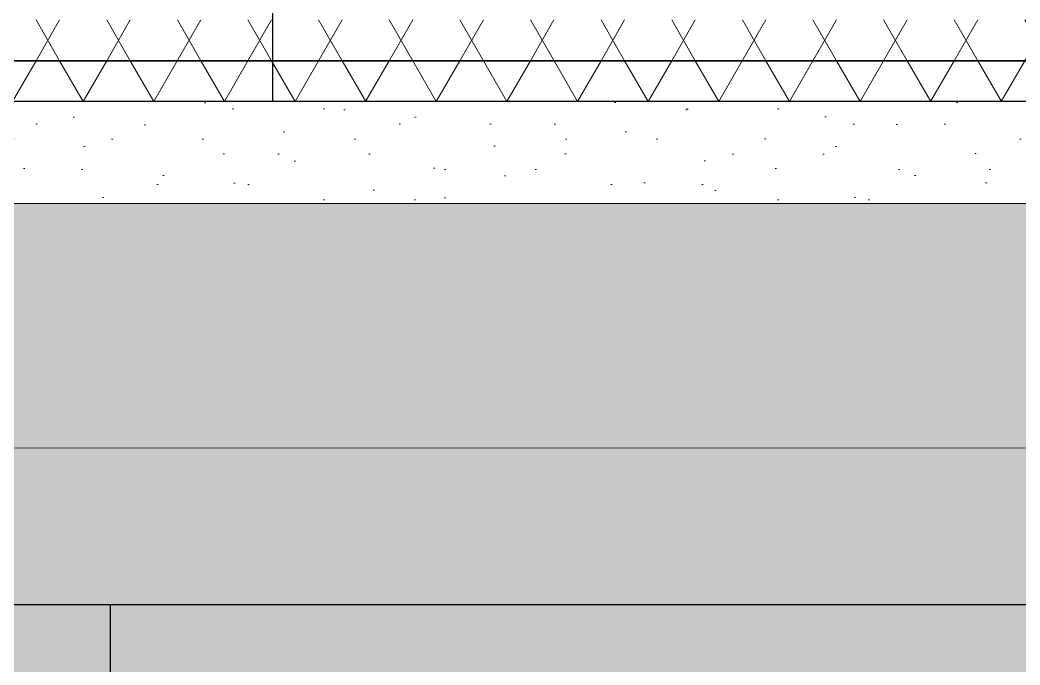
# Model space of a CAD drawing. Header units: millimetres. Extents: x -279593 to -202089, y -5129 to 14747.
# Drawn here: x -216904 to -214452, y 8327 to 9910 of the extents above; entities that cross this region are included whole.
import ezdxf

# ---------------------------------------------------------------- set-up
doc = ezdxf.new("R2010")
doc.units = ezdxf.units.MM
doc.header["$MEASUREMENT"] = 0
doc.linetypes.add('Wipeout_Contour', pattern=[1000, 0, -1000])
for name, color, linetype, lineweight in [('0_Pen_No__1', 7, 'Continuous', 13), ('2D Drafting - General_Pen_No__1', 7, 'Continuous', 13), ('New_Annotation - Label_Pen_No__1', 7, 'Continuous', 13), ('New_Site & Landscape - Terrain_Pen_No__53', 54, 'Continuous', 25), ('New_Structural - Bearing_Pen_No__1', 7, 'Continuous', 13), ('New_Structural - Bearing_Pen_No__21', 7, 'Continuous', 35)]:
    doc.layers.add(name, color=color, linetype=linetype, lineweight=lineweight)
for name, color, linetype, lineweight, true_color in [('0_Pen_No__82', 7, 'Continuous', 20, 0xaaaaaa), ('2D Drafting - General_Pen_No__61', 7, 'Continuous', 20, 0x6a6a6a), ('New_INT 3d mööbel_Pen_No__162', 7, 'Continuous', 25, 0xaaaaaa), ('New_Structural - Bearing_Pen_No__87', 7, 'Continuous', 20, 0x6a6a6a)]:
    doc.layers.add(name, color=color, linetype=linetype, lineweight=lineweight, true_color=true_color)
for name, color, linetype in [('New_INT 3d mööbel', 7, 'Continuous'), ('New_Site & Landscape - Terrain', 7, 'Continuous'), ('New_Structural - Bearing', 7, 'Continuous')]:
    doc.layers.add(name, color=color, linetype=linetype)
doc.dimstyles.new('GENERATED_STYLE__4', dxfattribs={"dimtxt": 0.18, "dimasz": 152, "dimexe": 0.18, "dimexo": 0.0625, "dimgap": 0, "dimtad": 0, "dimtih": 1, "dimtoh": 1, "dimdec": 4, "dimzin": 0, "dimdsep": 46, "dimcen": 0.09, "dimadec": 0, "dimazin": 0, "dimtfac": 1, "dimtdec": 4, "dimtmove": 0, "dimatfit": 3, "dimldrblk": 'ARROWHEAD_0', "dimfxl": 0, "dimtolj": 1, "dimtzin": 0, "dimarcsym": 0})
pattern_1 = [(45, (-557617.03, 10359.52), (-111.36932, 111.36932), [0, -105, 0, -157.5]), (110, (-557267.03, 10359.52), (148.00159, 53.86817), [0, -77, 0, -133])]
pattern_2 = [(60, (-557617.03, 10009.52), (-129.90381, 75), []), (120, (-557617.03, 10009.52), (129.90381, 75), [])]

# ---------------------------------------------------------------- blocks, each defined once
blk = doc.blocks.new('*X22', base_point=(-557617, 10009.5))
at = {"layer": 'New_Structural - Bearing_Pen_No__1', "color": 7, "linetype": 'Continuous', "lineweight": 13}
for p, q in [((-216900.4, 9661), (-216887, 9679.5)), ((-216874.8, 9679.5), (-216878.8, 9670)), ((-216878.8, 9670), (-216872.7, 9655.3)), ((-216843.5, 9655.3), (-216837.4, 9670)), ((-216837.4, 9670), (-216841.4, 9679.5)), ((-216817, 9679.5), (-216817, 9678.6)), ((-216817, 9678.6), (-216799.8, 9654.9)), ((-216744.2, 9654.9), (-216727, 9678.6)), ((-216727, 9678.6), (-216727, 9679.5)), ((-216719.3, 9679.5), (-216721.5, 9674.1)), ((-216721.5, 9674.1), (-216713.2, 9653.9)), ((-216672.7, 9653.9), (-216664.4, 9674.1)), ((-216664.4, 9674.1), (-216666.6, 9679.5)), ((-216653.4, 9679.5), (-216654.2, 9677.7)), ((-216654.2, 9677.7), (-216646.8, 9659.9)), ((-216611.4, 9659.9), (-216604, 9677.7)), ((-216604, 9677.7), (-216604.8, 9679.5)), ((-216600.2, 9679.5), (-216586.8, 9661)), ((-216536.7, 9661), (-216523.3, 9679.5)), ((-216511.1, 9679.5), (-216515, 9670)), ((-216515, 9670), (-216509, 9655.3)), ((-216479.8, 9655.3), (-216473.7, 9670)), ((-216473.7, 9670), (-216477.7, 9679.5)), ((-216453.3, 9679.5), (-216453.3, 9678.6)), ((-216453.3, 9678.6), (-216436.1, 9654.9)), ((-216380.5, 9654.9), (-216363.3, 9678.6)), ((-216363.3, 9678.6), (-216363.3, 9679.5)), ((-216355.6, 9679.5), (-216357.8, 9674.1)), ((-216357.8, 9674.1), (-216349.5, 9653.9)), ((-216309, 9653.9), (-216300.7, 9674.1)), ((-216300.7, 9674.1), (-216302.9, 9679.5)), ((-216289.7, 9679.5), (-216290.5, 9677.7)), ((-216290.5, 9677.7), (-216283.1, 9659.9)), ((-216247.7, 9659.9), (-216240.3, 9677.7)), ((-216240.3, 9677.7), (-216241.1, 9679.5)), ((-216236.5, 9679.5), (-216223.1, 9661)), ((-216173, 9661), (-216159.5, 9679.5)), ((-216147.4, 9679.5), (-216151.3, 9670)), ((-216151.3, 9670), (-216145.3, 9655.3)), ((-216116, 9655.3), (-216110, 9670)), ((-216110, 9670), (-216113.9, 9679.5)), ((-216089.6, 9679.5), (-216089.6, 9678.6)), ((-216089.6, 9678.6), (-216072.4, 9654.9)), ((-216016.8, 9654.9), (-215999.6, 9678.6)), ((-215999.6, 9678.6), (-215999.6, 9679.5)), ((-215991.9, 9679.5), (-215994.1, 9674.1)), ((-215994.1, 9674.1), (-215985.7, 9653.9)), ((-215945.3, 9653.9), (-215936.9, 9674.1)), ((-215936.9, 9674.1), (-215939.2, 9679.5)), ((-215926, 9679.5), (-215926.8, 9677.7)), ((-215926.8, 9677.7), (-215919.4, 9659.9)), ((-215884, 9659.9), (-215876.6, 9677.7)), ((-215876.6, 9677.7), (-215877.4, 9679.5)), ((-215872.8, 9679.5), (-215859.3, 9661)), ((-215809.3, 9661), (-215795.8, 9679.5)), ((-215783.7, 9679.5), (-215787.6, 9670)), ((-215787.6, 9670), (-215781.6, 9655.3)), ((-215752.3, 9655.3), (-215746.3, 9670)), ((-215746.3, 9670), (-215750.2, 9679.5)), ((-215725.8, 9679.5), (-215725.8, 9678.6)), ((-215725.8, 9678.6), (-215708.7, 9654.9)), ((-215653, 9654.9), (-215635.9, 9678.6)), ((-215635.9, 9678.6), (-215635.9, 9679.5)), ((-215628.2, 9679.5), (-215630.4, 9674.1)), ((-215630.4, 9674.1), (-215622, 9653.9)), ((-215581.6, 9653.9), (-215573.2, 9674.1)), ((-215573.2, 9674.1), (-215575.5, 9679.5)), ((-215562.3, 9679.5), (-215563.1, 9677.7)), ((-215563.1, 9677.7), (-215555.7, 9659.9)), ((-215520.3, 9659.9), (-215512.9, 9677.7)), ((-215512.9, 9677.7), (-215513.7, 9679.5)), ((-215509.1, 9679.5), (-215495.6, 9661)), ((-215445.6, 9661), (-215432.1, 9679.5)), ((-215420, 9679.5), (-215423.9, 9670)), ((-215423.9, 9670), (-215417.9, 9655.3)), ((-215388.6, 9655.3), (-215382.6, 9670)), ((-215382.6, 9670), (-215386.5, 9679.5)), ((-215362.1, 9679.5), (-215362.1, 9678.6)), ((-215362.1, 9678.6), (-215345, 9654.9)), ((-215289.3, 9654.9), (-215272.2, 9678.6)), ((-215272.2, 9678.6), (-215272.2, 9679.5)), ((-215264.5, 9679.5), (-215266.7, 9674.1)), ((-215266.7, 9674.1), (-215258.3, 9653.9)), ((-215217.9, 9653.9), (-215209.5, 9674.1)), ((-215209.5, 9674.1), (-215211.8, 9679.5)), ((-215198.6, 9679.5), (-215199.4, 9677.7)), ((-215199.4, 9677.7), (-215192, 9659.9)), ((-215156.6, 9659.9), (-215149.2, 9677.7)), ((-215149.2, 9677.7), (-215150, 9679.5)), ((-215145.4, 9679.5), (-215131.9, 9661)), ((-215081.9, 9661), (-215068.4, 9679.5)), ((-215056.3, 9679.5), (-215060.2, 9670)), ((-215060.2, 9670), (-215054.2, 9655.3)), ((-215024.9, 9655.3), (-215018.9, 9670)), ((-215018.9, 9670), (-215022.8, 9679.5)), ((-214998.4, 9679.5), (-214998.4, 9678.6)), ((-214998.4, 9678.6), (-214981.2, 9654.9)), ((-214925.6, 9654.9), (-214908.4, 9678.6)), ((-214908.4, 9678.6), (-214908.4, 9679.5)), ((-214900.8, 9679.5), (-214903, 9674.1)), ((-214903, 9674.1), (-214894.6, 9653.9)), ((-214854.2, 9653.9), (-214845.8, 9674.1)), ((-214845.8, 9674.1), (-214848.1, 9679.5)), ((-214834.9, 9679.5), (-214835.7, 9677.7)), ((-214835.7, 9677.7), (-214828.3, 9659.9)), ((-214792.9, 9659.9), (-214785.5, 9677.7)), ((-214785.5, 9677.7), (-214786.3, 9679.5)), ((-214781.7, 9679.5), (-214768.2, 9661)), ((-214718.2, 9661), (-214704.7, 9679.5)), ((-214692.6, 9679.5), (-214696.5, 9670)), ((-214696.5, 9670), (-214690.5, 9655.3)), ((-214661.2, 9655.3), (-214655.2, 9670)), ((-214655.2, 9670), (-214659.1, 9679.5)), ((-214634.7, 9679.5), (-214634.7, 9678.6)), ((-214634.7, 9678.6), (-214617.5, 9654.9)), ((-214561.9, 9654.9), (-214544.7, 9678.6)), ((-214544.7, 9678.6), (-214544.7, 9679.5)), ((-214537.1, 9679.5), (-214539.3, 9674.1)), ((-214539.3, 9674.1), (-214530.9, 9653.9)), ((-214490.5, 9653.9), (-214482.1, 9674.1)), ((-214482.1, 9674.1), (-214484.4, 9679.5)), ((-214471.2, 9679.5), (-214471.9, 9677.7)), ((-214471.9, 9677.7), (-214464.6, 9659.9)), ((-216925.5, 9652.8), (-216900.4, 9661)), ((-216872.7, 9655.3), (-216858.1, 9649.3)), ((-216826.8, 9645.5), (-216859.9, 9635.8)), ((-216858.1, 9649.3), (-216843.5, 9655.3)), ((-216793.8, 9635.8), (-216826.8, 9645.5)), ((-216799.8, 9654.9), (-216772, 9645.9)), ((-216772, 9645.9), (-216744.2, 9654.9)), ((-216713.2, 9653.9), (-216692.9, 9645.5)), ((-216683.3, 9644.5), (-216711.3, 9635.4)), ((-216692.9, 9645.5), (-216672.7, 9653.9)), ((-216655.2, 9635.4), (-216683.3, 9644.5)), ((-216646.8, 9659.9), (-216629.1, 9652.6)), ((-216629.1, 9652.6), (-216611.4, 9659.9)), ((-216587.3, 9643.9), (-216611.9, 9635)), ((-216562.6, 9635), (-216587.3, 9643.9)), ((-216586.8, 9661), (-216561.7, 9652.8)), ((-216561.7, 9652.8), (-216536.7, 9661)), ((-216509, 9655.3), (-216494.4, 9649.3)), ((-216463.1, 9645.5), (-216496.2, 9635.8)), ((-216494.4, 9649.3), (-216479.8, 9655.3)), ((-216430, 9635.8), (-216463.1, 9645.5)), ((-216436.1, 9654.9), (-216408.3, 9645.9)), ((-216408.3, 9645.9), (-216380.5, 9654.9)), ((-216349.5, 9653.9), (-216329.2, 9645.5)), ((-216319.6, 9644.5), (-216347.6, 9635.4)), ((-216329.2, 9645.5), (-216309, 9653.9)), ((-216291.5, 9635.4), (-216319.6, 9644.5)), ((-216283.1, 9659.9), (-216265.4, 9652.6)), ((-216265.4, 9652.6), (-216247.7, 9659.9)), ((-216223.5, 9643.9), (-216248.2, 9635)), ((-216198.9, 9635), (-216223.5, 9643.9)), ((-216223.1, 9661), (-216198, 9652.8)), ((-216198, 9652.8), (-216173, 9661)), ((-216145.3, 9655.3), (-216130.7, 9649.3)), ((-216099.4, 9645.5), (-216132.5, 9635.8)), ((-216130.7, 9649.3), (-216116, 9655.3)), ((-216066.3, 9635.8), (-216099.4, 9645.5)), ((-216072.4, 9654.9), (-216044.6, 9645.9)), ((-216044.6, 9645.9), (-216016.8, 9654.9)), ((-215985.7, 9653.9), (-215965.5, 9645.5)), ((-215955.9, 9644.5), (-215983.9, 9635.4)), ((-215965.5, 9645.5), (-215945.3, 9653.9)), ((-215927.8, 9635.4), (-215955.9, 9644.5)), ((-215919.4, 9659.9), (-215901.7, 9652.6)), ((-215901.7, 9652.6), (-215884, 9659.9)), ((-215859.8, 9643.9), (-215884.5, 9635)), ((-215835.2, 9635), (-215859.8, 9643.9)), ((-215859.3, 9661), (-215834.3, 9652.8)), ((-215834.3, 9652.8), (-215809.3, 9661)), ((-215781.6, 9655.3), (-215767, 9649.3)), ((-215735.7, 9645.5), (-215768.8, 9635.8)), ((-215767, 9649.3), (-215752.3, 9655.3)), ((-215702.6, 9635.8), (-215735.7, 9645.5)), ((-215708.7, 9654.9), (-215680.9, 9645.9)), ((-215680.9, 9645.9), (-215653, 9654.9)), ((-215622, 9653.9), (-215601.8, 9645.5)), ((-215592.2, 9644.5), (-215620.2, 9635.4)), ((-215601.8, 9645.5), (-215581.6, 9653.9)), ((-215564.1, 9635.4), (-215592.2, 9644.5)), ((-215555.7, 9659.9), (-215538, 9652.6)), ((-215538, 9652.6), (-215520.3, 9659.9)), ((-215496.1, 9643.9), (-215520.8, 9635)), ((-215471.5, 9635), (-215496.1, 9643.9)), ((-215495.6, 9661), (-215470.6, 9652.8)), ((-215470.6, 9652.8), (-215445.6, 9661)), ((-215417.9, 9655.3), (-215403.3, 9649.3)), ((-215372, 9645.5), (-215405.1, 9635.8)), ((-215403.3, 9649.3), (-215388.6, 9655.3)), ((-215338.9, 9635.8), (-215372, 9645.5)), ((-215345, 9654.9), (-215317.1, 9645.9)), ((-215317.1, 9645.9), (-215289.3, 9654.9)), ((-215258.3, 9653.9), (-215238.1, 9645.5)), ((-215228.5, 9644.5), (-215256.5, 9635.4)), ((-215238.1, 9645.5), (-215217.9, 9653.9)), ((-215200.4, 9635.4), (-215228.5, 9644.5)), ((-215192, 9659.9), (-215174.3, 9652.6)), ((-215174.3, 9652.6), (-215156.6, 9659.9)), ((-215132.4, 9643.9), (-215157.1, 9635)), ((-215107.8, 9635), (-215132.4, 9643.9)), ((-215131.9, 9661), (-215106.9, 9652.8)), ((-215106.9, 9652.8), (-215081.9, 9661)), ((-215054.2, 9655.3), (-215039.5, 9649.3)), ((-215008.3, 9645.5), (-215041.4, 9635.8)), ((-215039.5, 9649.3), (-215024.9, 9655.3)), ((-214975.2, 9635.8), (-215008.3, 9645.5)), ((-214981.2, 9654.9), (-214953.4, 9645.9)), ((-214953.4, 9645.9), (-214925.6, 9654.9)), ((-214894.6, 9653.9), (-214874.4, 9645.5)), ((-214864.7, 9644.5), (-214892.8, 9635.4)), ((-214874.4, 9645.5), (-214854.2, 9653.9)), ((-214836.7, 9635.4), (-214864.7, 9644.5)), ((-214828.3, 9659.9), (-214810.6, 9652.6)), ((-214810.6, 9652.6), (-214792.9, 9659.9)), ((-214768.7, 9643.9), (-214793.4, 9635)), ((-214744.1, 9635), (-214768.7, 9643.9)), ((-214768.2, 9661), (-214743.2, 9652.8)), ((-214743.2, 9652.8), (-214718.2, 9661)), ((-214690.5, 9655.3), (-214675.8, 9649.3)), ((-214644.6, 9645.5), (-214677.7, 9635.8)), ((-214675.8, 9649.3), (-214661.2, 9655.3)), ((-214611.5, 9635.8), (-214644.6, 9645.5)), ((-214617.5, 9654.9), (-214589.7, 9645.9)), ((-214589.7, 9645.9), (-214561.9, 9654.9)), ((-214530.9, 9653.9), (-214510.7, 9645.5)), ((-214501, 9644.5), (-214529.1, 9635.4)), ((-214510.7, 9645.5), (-214490.5, 9653.9)), ((-214473, 9635.4), (-214501, 9644.5)), ((-214464.6, 9659.9), (-214446.9, 9652.6)), ((-216859.9, 9635.8), (-216882.5, 9609.7)), ((-216771.2, 9609.7), (-216793.8, 9635.8)), ((-216711.3, 9635.4), (-216728.7, 9611.5)), ((-216637.9, 9611.5), (-216655.2, 9635.4)), ((-216611.9, 9635), (-216625, 9612.2)), ((-216549.5, 9612.2), (-216562.6, 9635)), ((-216496.2, 9635.8), (-216518.8, 9609.7)), ((-216407.5, 9609.7), (-216430, 9635.8)), ((-216347.6, 9635.4), (-216364.9, 9611.5)), ((-216274.2, 9611.5), (-216291.5, 9635.4)), ((-216248.2, 9635), (-216261.3, 9612.2)), ((-216185.8, 9612.2), (-216198.9, 9635)), ((-216132.5, 9635.8), (-216155.1, 9609.7)), ((-216043.8, 9609.7), (-216066.3, 9635.8)), ((-215983.9, 9635.4), (-216001.2, 9611.5)), ((-215910.5, 9611.5), (-215927.8, 9635.4)), ((-215884.5, 9635), (-215897.6, 9612.2)), ((-215822.1, 9612.2), (-215835.2, 9635)), ((-215768.8, 9635.8), (-215791.4, 9609.7)), ((-215680, 9609.7), (-215702.6, 9635.8)), ((-215620.2, 9635.4), (-215637.5, 9611.5)), ((-215546.8, 9611.5), (-215564.1, 9635.4)), ((-215520.8, 9635), (-215533.9, 9612.2)), ((-215458.4, 9612.2), (-215471.5, 9635)), ((-215405.1, 9635.8), (-215427.7, 9609.7)), ((-215316.3, 9609.7), (-215338.9, 9635.8)), ((-215256.5, 9635.4), (-215273.8, 9611.5)), ((-215183.1, 9611.5), (-215200.4, 9635.4)), ((-215157.1, 9635), (-215170.2, 9612.2)), ((-215094.6, 9612.2), (-215107.8, 9635)), ((-215041.4, 9635.8), (-215064, 9609.7)), ((-214952.6, 9609.7), (-214975.2, 9635.8)), ((-214892.8, 9635.4), (-214910.1, 9611.5)), ((-214819.4, 9611.5), (-214836.7, 9635.4)), ((-214793.4, 9635), (-214806.5, 9612.2)), ((-214730.9, 9612.2), (-214744.1, 9635)), ((-214677.7, 9635.8), (-214700.3, 9609.7)), ((-214588.9, 9609.7), (-214611.5, 9635.8)), ((-214529.1, 9635.4), (-214546.4, 9611.5)), ((-214455.7, 9611.5), (-214473, 9635.4)), ((-216882.5, 9609.7), (-216887.4, 9575.6)), ((-216766.3, 9575.6), (-216771.2, 9609.7)), ((-216728.7, 9611.5), (-216728.7, 9582)), ((-216637.9, 9582), (-216637.9, 9611.5)), ((-216625, 9612.2), (-216620.5, 9586.4)), ((-216554, 9586.4), (-216549.5, 9612.2)), ((-216518.8, 9609.7), (-216523.7, 9575.6)), ((-216402.6, 9575.6), (-216407.5, 9609.7)), ((-216364.9, 9611.5), (-216364.9, 9582)), ((-216274.2, 9582), (-216274.2, 9611.5)), ((-216261.3, 9612.2), (-216256.8, 9586.4)), ((-216190.3, 9586.4), (-216185.8, 9612.2)), ((-216155.1, 9609.7), (-216160, 9575.6)), ((-216038.8, 9575.6), (-216043.8, 9609.7)), ((-216001.2, 9611.5), (-216001.2, 9582)), ((-215910.5, 9582), (-215910.5, 9611.5)), ((-215897.6, 9612.2), (-215893.1, 9586.4)), ((-215826.6, 9586.4), (-215822.1, 9612.2)), ((-215791.4, 9609.7), (-215796.3, 9575.6)), ((-215675.1, 9575.6), (-215680, 9609.7)), ((-215637.5, 9611.5), (-215637.5, 9582)), ((-215546.8, 9582), (-215546.8, 9611.5)), ((-215533.9, 9612.2), (-215529.3, 9586.4)), ((-215462.9, 9586.4), (-215458.4, 9612.2)), ((-215427.7, 9609.7), (-215432.6, 9575.6)), ((-215311.4, 9575.6), (-215316.3, 9609.7)), ((-215273.8, 9611.5), (-215273.8, 9582)), ((-215183.1, 9582), (-215183.1, 9611.5)), ((-215170.2, 9612.2), (-215165.6, 9586.4)), ((-215099.2, 9586.4), (-215094.6, 9612.2)), ((-215064, 9609.7), (-215068.9, 9575.6)), ((-214947.7, 9575.6), (-214952.6, 9609.7)), ((-214910.1, 9611.5), (-214910.1, 9582)), ((-214819.4, 9582), (-214819.4, 9611.5)), ((-214806.5, 9612.2), (-214801.9, 9586.4)), ((-214735.5, 9586.4), (-214730.9, 9612.2)), ((-214700.3, 9609.7), (-214705.2, 9575.6)), ((-214584, 9575.6), (-214588.9, 9609.7)), ((-214546.4, 9611.5), (-214546.4, 9582)), ((-214455.7, 9582), (-214455.7, 9611.5)), ((-216887.4, 9575.6), (-216873.1, 9544.2)), ((-216780.6, 9544.2), (-216766.3, 9575.6)), ((-216728.7, 9582), (-216711.3, 9558.2)), ((-216655.2, 9558.2), (-216637.9, 9582)), ((-216620.5, 9586.4), (-216600.4, 9569.5)), ((-216600.4, 9569.5), (-216574.1, 9569.5)), ((-216574.1, 9569.5), (-216554, 9586.4)), ((-216523.7, 9575.6), (-216509.4, 9544.2)), ((-216416.9, 9544.2), (-216402.6, 9575.6)), ((-216364.9, 9582), (-216347.6, 9558.2)), ((-216291.5, 9558.2), (-216274.2, 9582)), ((-216256.8, 9586.4), (-216236.7, 9569.5)), ((-216236.7, 9569.5), (-216210.4, 9569.5)), ((-216210.4, 9569.5), (-216190.3, 9586.4)), ((-216160, 9575.6), (-216145.7, 9544.2)), ((-216053.2, 9544.2), (-216038.8, 9575.6)), ((-216001.2, 9582), (-215983.9, 9558.2)), ((-215927.8, 9558.2), (-215910.5, 9582)), ((-215893.1, 9586.4), (-215873, 9569.5)), ((-215873, 9569.5), (-215846.7, 9569.5)), ((-215846.7, 9569.5), (-215826.6, 9586.4)), ((-215796.3, 9575.6), (-215782, 9544.2)), ((-215689.5, 9544.2), (-215675.1, 9575.6)), ((-215637.5, 9582), (-215620.2, 9558.2)), ((-215564.1, 9558.2), (-215546.8, 9582)), ((-215529.3, 9586.4), (-215509.2, 9569.5)), ((-215509.2, 9569.5), (-215483, 9569.5)), ((-215483, 9569.5), (-215462.9, 9586.4)), ((-215432.6, 9575.6), (-215418.3, 9544.2)), ((-215325.8, 9544.2), (-215311.4, 9575.6)), ((-215273.8, 9582), (-215256.5, 9558.2)), ((-215200.4, 9558.2), (-215183.1, 9582)), ((-215165.6, 9586.4), (-215145.5, 9569.5)), ((-215145.5, 9569.5), (-215119.3, 9569.5)), ((-215119.3, 9569.5), (-215099.2, 9586.4)), ((-215068.9, 9575.6), (-215054.6, 9544.2)), ((-214962.1, 9544.2), (-214947.7, 9575.6)), ((-214910.1, 9582), (-214892.8, 9558.2)), ((-214836.7, 9558.2), (-214819.4, 9582)), ((-214801.9, 9586.4), (-214781.8, 9569.5)), ((-214781.8, 9569.5), (-214755.6, 9569.5)), ((-214755.6, 9569.5), (-214735.5, 9586.4)), ((-214705.2, 9575.6), (-214690.9, 9544.2)), ((-214598.3, 9544.2), (-214584, 9575.6)), ((-214546.4, 9582), (-214529.1, 9558.2)), ((-214473, 9558.2), (-214455.7, 9582)), ((-216873.1, 9544.2), (-216844.1, 9525.6)), ((-216809.6, 9525.6), (-216780.6, 9544.2)), ((-216766.8, 9547.8), (-216782.2, 9526.5)), ((-216741.7, 9555.9), (-216766.8, 9547.8)), ((-216716.7, 9547.8), (-216741.7, 9555.9)), ((-216701.3, 9526.5), (-216716.7, 9547.8)), ((-216711.3, 9558.2), (-216683.3, 9549.1)), ((-216683.3, 9549.1), (-216655.2, 9558.2)), ((-216616.1, 9549.5), (-216633.3, 9525.8)), ((-216588.3, 9558.5), (-216616.1, 9549.5)), ((-216560.5, 9549.5), (-216588.3, 9558.5)), ((-216543.3, 9525.8), (-216560.5, 9549.5)), ((-216509.4, 9544.2), (-216480.4, 9525.6)), ((-216445.9, 9525.6), (-216416.9, 9544.2)), ((-216403.1, 9547.8), (-216418.5, 9526.5)), ((-216378, 9555.9), (-216403.1, 9547.8)), ((-216353, 9547.8), (-216378, 9555.9)), ((-216337.6, 9526.5), (-216353, 9547.8)), ((-216347.6, 9558.2), (-216319.6, 9549.1)), ((-216319.6, 9549.1), (-216291.5, 9558.2)), ((-216252.4, 9549.5), (-216269.6, 9525.8)), ((-216224.6, 9558.5), (-216252.4, 9549.5)), ((-216196.8, 9549.5), (-216224.6, 9558.5)), ((-216179.6, 9525.8), (-216196.8, 9549.5)), ((-216145.7, 9544.2), (-216116.7, 9525.6)), ((-216082.2, 9525.6), (-216053.2, 9544.2)), ((-216039.3, 9547.8), (-216054.8, 9526.5)), ((-216014.3, 9555.9), (-216039.3, 9547.8)), ((-215989.3, 9547.8), (-216014.3, 9555.9)), ((-215973.9, 9526.5), (-215989.3, 9547.8)), ((-215983.9, 9558.2), (-215955.9, 9549.1)), ((-215955.9, 9549.1), (-215927.8, 9558.2)), ((-215888.7, 9549.5), (-215905.8, 9525.8)), ((-215860.9, 9558.5), (-215888.7, 9549.5)), ((-215833, 9549.5), (-215860.9, 9558.5)), ((-215815.9, 9525.8), (-215833, 9549.5)), ((-215782, 9544.2), (-215753, 9525.6)), ((-215718.5, 9525.6), (-215689.5, 9544.2)), ((-215675.6, 9547.8), (-215691.1, 9526.5)), ((-215650.6, 9555.9), (-215675.6, 9547.8)), ((-215625.6, 9547.8), (-215650.6, 9555.9)), ((-215610.2, 9526.5), (-215625.6, 9547.8)), ((-215620.2, 9558.2), (-215592.2, 9549.1)), ((-215592.2, 9549.1), (-215564.1, 9558.2)), ((-215525, 9549.5), (-215542.1, 9525.8)), ((-215497.1, 9558.5), (-215525, 9549.5)), ((-215469.3, 9549.5), (-215497.1, 9558.5)), ((-215452.2, 9525.8), (-215469.3, 9549.5)), ((-215418.3, 9544.2), (-215389.3, 9525.6)), ((-215354.8, 9525.6), (-215325.8, 9544.2)), ((-215311.9, 9547.8), (-215327.4, 9526.5)), ((-215286.9, 9555.9), (-215311.9, 9547.8)), ((-215261.9, 9547.8), (-215286.9, 9555.9)), ((-215246.4, 9526.5), (-215261.9, 9547.8)), ((-215256.5, 9558.2), (-215228.5, 9549.1)), ((-215228.5, 9549.1), (-215200.4, 9558.2)), ((-215161.2, 9549.5), (-215178.4, 9525.8)), ((-215133.4, 9558.5), (-215161.2, 9549.5)), ((-215105.6, 9549.5), (-215133.4, 9558.5)), ((-215088.4, 9525.8), (-215105.6, 9549.5)), ((-215054.6, 9544.2), (-215025.6, 9525.6)), ((-214991.1, 9525.6), (-214962.1, 9544.2)), ((-214948.2, 9547.8), (-214963.7, 9526.5)), ((-214923.2, 9555.9), (-214948.2, 9547.8)), ((-214898.2, 9547.8), (-214923.2, 9555.9)), ((-214882.7, 9526.5), (-214898.2, 9547.8)), ((-214892.8, 9558.2), (-214864.7, 9549.1)), ((-214864.7, 9549.1), (-214836.7, 9558.2)), ((-214797.5, 9549.5), (-214814.7, 9525.8)), ((-214769.7, 9558.5), (-214797.5, 9549.5)), ((-214741.9, 9549.5), (-214769.7, 9558.5)), ((-214724.7, 9525.8), (-214741.9, 9549.5)), ((-214690.9, 9544.2), (-214661.8, 9525.6)), ((-214627.4, 9525.6), (-214598.3, 9544.2)), ((-214584.5, 9547.8), (-214600, 9526.5)), ((-214559.5, 9555.9), (-214584.5, 9547.8)), ((-214534.5, 9547.8), (-214559.5, 9555.9)), ((-214519, 9526.5), (-214534.5, 9547.8)), ((-214529.1, 9558.2), (-214501, 9549.1)), ((-214501, 9549.1), (-214473, 9558.2)), ((-216872.9, 9520.7), (-216893.2, 9512.3)), ((-216852.7, 9512.3), (-216872.9, 9520.7)), ((-216844.1, 9525.6), (-216809.6, 9525.6)), ((-216809.1, 9520.7), (-216826.8, 9513.4)), ((-216791.4, 9513.4), (-216809.1, 9520.7)), ((-216782.2, 9526.5), (-216782.2, 9500.2)), ((-216701.3, 9500.2), (-216701.3, 9526.5)), ((-216633.3, 9525.8), (-216633.3, 9496.6)), ((-216543.3, 9496.6), (-216543.3, 9525.8)), ((-216509.2, 9520.7), (-216529.5, 9512.3)), ((-216489, 9512.3), (-216509.2, 9520.7)), ((-216480.4, 9525.6), (-216445.9, 9525.6)), ((-216445.4, 9520.7), (-216463.1, 9513.4)), ((-216427.7, 9513.4), (-216445.4, 9520.7)), ((-216418.5, 9526.5), (-216418.5, 9500.2)), ((-216337.6, 9500.2), (-216337.6, 9526.5)), ((-216269.6, 9525.8), (-216269.6, 9496.6)), ((-216179.6, 9496.6), (-216179.6, 9525.8)), ((-216145.5, 9520.7), (-216165.7, 9512.3)), ((-216125.3, 9512.3), (-216145.5, 9520.7)), ((-216116.7, 9525.6), (-216082.2, 9525.6)), ((-216081.7, 9520.7), (-216099.4, 9513.4)), ((-216064, 9513.4), (-216081.7, 9520.7)), ((-216054.8, 9526.5), (-216054.8, 9500.2)), ((-215973.9, 9500.2), (-215973.9, 9526.5)), ((-215905.8, 9525.8), (-215905.8, 9496.6)), ((-215815.9, 9496.6), (-215815.9, 9525.8)), ((-215781.8, 9520.7), (-215802, 9512.3)), ((-215761.6, 9512.3), (-215781.8, 9520.7)), ((-215753, 9525.6), (-215718.5, 9525.6)), ((-215718, 9520.7), (-215735.7, 9513.4)), ((-215700.3, 9513.4), (-215718, 9520.7)), ((-215691.1, 9526.5), (-215691.1, 9500.2)), ((-215610.2, 9500.2), (-215610.2, 9526.5)), ((-215542.1, 9525.8), (-215542.1, 9496.6)), ((-215452.2, 9496.6), (-215452.2, 9525.8)), ((-215418.1, 9520.7), (-215438.3, 9512.3)), ((-215397.9, 9512.3), (-215418.1, 9520.7)), ((-215389.3, 9525.6), (-215354.8, 9525.6)), ((-215354.3, 9520.7), (-215372, 9513.4)), ((-215336.6, 9513.4), (-215354.3, 9520.7)), ((-215327.4, 9526.5), (-215327.4, 9500.2)), ((-215246.4, 9500.2), (-215246.4, 9526.5)), ((-215178.4, 9525.8), (-215178.4, 9496.6)), ((-215088.4, 9496.6), (-215088.4, 9525.8)), ((-215054.4, 9520.7), (-215074.6, 9512.3)), ((-215034.2, 9512.3), (-215054.4, 9520.7)), ((-215025.6, 9525.6), (-214991.1, 9525.6)), ((-214990.6, 9520.7), (-215008.3, 9513.4)), ((-214972.9, 9513.4), (-214990.6, 9520.7)), ((-214963.7, 9526.5), (-214963.7, 9500.2)), ((-214882.7, 9500.2), (-214882.7, 9526.5)), ((-214814.7, 9525.8), (-214814.7, 9496.6)), ((-214724.7, 9496.6), (-214724.7, 9525.8)), ((-214690.7, 9520.7), (-214710.9, 9512.3)), ((-214670.5, 9512.3), (-214690.7, 9520.7)), ((-214661.8, 9525.6), (-214627.4, 9525.6)), ((-214626.9, 9520.7), (-214644.6, 9513.4)), ((-214609.1, 9513.4), (-214626.9, 9520.7)), ((-214600, 9526.5), (-214600, 9500.2)), ((-214519, 9500.2), (-214519, 9526.5)), ((-216893.2, 9512.3), (-216901.5, 9492.1)), ((-216901.5, 9492.1), (-216896.3, 9479.5)), ((-216844.4, 9492.1), (-216852.7, 9512.3)), ((-216849.6, 9479.5), (-216844.4, 9492.1)), ((-216826.8, 9513.4), (-216834.2, 9495.7)), ((-216834.2, 9495.7), (-216827.5, 9479.5)), ((-216784, 9495.7), (-216791.4, 9513.4)), ((-216790.7, 9479.5), (-216784, 9495.7)), ((-216782.2, 9500.2), (-216767.2, 9479.5)), ((-216716.3, 9479.5), (-216701.3, 9500.2)), ((-216689, 9502.6), (-216695, 9488)), ((-216674.4, 9508.6), (-216689, 9502.6)), ((-216659.8, 9502.6), (-216674.4, 9508.6)), ((-216653.7, 9488), (-216659.8, 9502.6)), ((-216633.3, 9496.6), (-216620.8, 9479.5)), ((-216555.7, 9479.5), (-216543.3, 9496.6)), ((-216529.5, 9512.3), (-216537.8, 9492.1)), ((-216537.8, 9492.1), (-216532.6, 9479.5)), ((-216480.7, 9492.1), (-216489, 9512.3)), ((-216485.9, 9479.5), (-216480.7, 9492.1)), ((-216463.1, 9513.4), (-216470.5, 9495.7)), ((-216470.5, 9495.7), (-216463.8, 9479.5)), ((-216420.3, 9495.7), (-216427.7, 9513.4)), ((-216427, 9479.5), (-216420.3, 9495.7)), ((-216418.5, 9500.2), (-216403.4, 9479.5)), ((-216352.6, 9479.5), (-216337.6, 9500.2)), ((-216325.3, 9502.6), (-216331.3, 9488)), ((-216310.7, 9508.6), (-216325.3, 9502.6)), ((-216296, 9502.6), (-216310.7, 9508.6)), ((-216290, 9488), (-216296, 9502.6)), ((-216269.6, 9496.6), (-216257.1, 9479.5)), ((-216192, 9479.5), (-216179.6, 9496.6)), ((-216165.7, 9512.3), (-216174.1, 9492.1)), ((-216174.1, 9492.1), (-216168.9, 9479.5)), ((-216116.9, 9492.1), (-216125.3, 9512.3)), ((-216122.2, 9479.5), (-216116.9, 9492.1)), ((-216099.4, 9513.4), (-216106.8, 9495.7)), ((-216106.8, 9495.7), (-216100.1, 9479.5)), ((-216056.6, 9495.7), (-216064, 9513.4)), ((-216063.3, 9479.5), (-216056.6, 9495.7)), ((-216054.8, 9500.2), (-216039.7, 9479.5)), ((-215988.9, 9479.5), (-215973.9, 9500.2)), ((-215961.6, 9502.6), (-215967.6, 9488)), ((-215947, 9508.6), (-215961.6, 9502.6)), ((-215932.3, 9502.6), (-215947, 9508.6)), ((-215926.3, 9488), (-215932.3, 9502.6)), ((-215905.8, 9496.6), (-215893.4, 9479.5)), ((-215828.3, 9479.5), (-215815.9, 9496.6)), ((-215802, 9512.3), (-215810.4, 9492.1)), ((-215810.4, 9492.1), (-215805.2, 9479.5)), ((-215753.2, 9492.1), (-215761.6, 9512.3)), ((-215758.5, 9479.5), (-215753.2, 9492.1)), ((-215735.7, 9513.4), (-215743.1, 9495.7)), ((-215743.1, 9495.7), (-215736.4, 9479.5)), ((-215692.9, 9495.7), (-215700.3, 9513.4)), ((-215699.6, 9479.5), (-215692.9, 9495.7)), ((-215691.1, 9500.2), (-215676, 9479.5)), ((-215625.2, 9479.5), (-215610.2, 9500.2)), ((-215597.9, 9502.6), (-215603.9, 9488)), ((-215583.3, 9508.6), (-215597.9, 9502.6)), ((-215568.6, 9502.6), (-215583.3, 9508.6)), ((-215562.6, 9488), (-215568.6, 9502.6)), ((-215542.1, 9496.6), (-215529.7, 9479.5)), ((-215464.6, 9479.5), (-215452.2, 9496.6)), ((-215438.3, 9512.3), (-215446.7, 9492.1)), ((-215446.7, 9492.1), (-215441.5, 9479.5)), ((-215389.5, 9492.1), (-215397.9, 9512.3)), ((-215394.7, 9479.5), (-215389.5, 9492.1)), ((-215372, 9513.4), (-215379.4, 9495.7)), ((-215379.4, 9495.7), (-215372.7, 9479.5)), ((-215329.2, 9495.7), (-215336.6, 9513.4)), ((-215335.9, 9479.5), (-215329.2, 9495.7)), ((-215327.4, 9500.2), (-215312.3, 9479.5)), ((-215261.5, 9479.5), (-215246.4, 9500.2)), ((-215234.2, 9502.6), (-215240.2, 9488)), ((-215219.5, 9508.6), (-215234.2, 9502.6)), ((-215204.9, 9502.6), (-215219.5, 9508.6)), ((-215198.9, 9488), (-215204.9, 9502.6)), ((-215178.4, 9496.6), (-215166, 9479.5)), ((-215100.9, 9479.5), (-215088.4, 9496.6)), ((-215074.6, 9512.3), (-215083, 9492.1)), ((-215083, 9492.1), (-215077.8, 9479.5)), ((-215025.8, 9492.1), (-215034.2, 9512.3)), ((-215031, 9479.5), (-215025.8, 9492.1)), ((-215008.3, 9513.4), (-215015.7, 9495.7)), ((-215015.7, 9495.7), (-215009, 9479.5)), ((-214965.5, 9495.7), (-214972.9, 9513.4)), ((-214972.2, 9479.5), (-214965.5, 9495.7)), ((-214963.7, 9500.2), (-214948.6, 9479.5)), ((-214897.8, 9479.5), (-214882.7, 9500.2)), ((-214870.5, 9502.6), (-214876.5, 9488)), ((-214855.8, 9508.6), (-214870.5, 9502.6)), ((-214841.2, 9502.6), (-214855.8, 9508.6)), ((-214835.2, 9488), (-214841.2, 9502.6)), ((-214814.7, 9496.6), (-214802.3, 9479.5)), ((-214737.2, 9479.5), (-214724.7, 9496.6)), ((-214710.9, 9512.3), (-214719.3, 9492.1)), ((-214719.3, 9492.1), (-214714.1, 9479.5)), ((-214662.1, 9492.1), (-214670.5, 9512.3)), ((-214667.3, 9479.5), (-214662.1, 9492.1)), ((-214644.6, 9513.4), (-214651.9, 9495.7)), ((-214651.9, 9495.7), (-214645.3, 9479.5)), ((-214601.8, 9495.7), (-214609.1, 9513.4)), ((-214608.5, 9479.5), (-214601.8, 9495.7)), ((-214600, 9500.2), (-214584.9, 9479.5)), ((-214534.1, 9479.5), (-214519, 9500.2)), ((-214506.7, 9502.6), (-214512.8, 9488)), ((-214492.1, 9508.6), (-214506.7, 9502.6)), ((-214477.5, 9502.6), (-214492.1, 9508.6)), ((-214471.5, 9488), (-214477.5, 9502.6)), ((-216695, 9488), (-216691.5, 9479.5)), ((-216657.2, 9479.5), (-216653.7, 9488)), ((-216331.3, 9488), (-216327.8, 9479.5)), ((-216293.5, 9479.5), (-216290, 9488)), ((-215967.6, 9488), (-215964.1, 9479.5)), ((-215929.8, 9479.5), (-215926.3, 9488)), ((-215603.9, 9488), (-215600.4, 9479.5)), ((-215566.1, 9479.5), (-215562.6, 9488)), ((-215240.2, 9488), (-215236.7, 9479.5)), ((-215202.4, 9479.5), (-215198.9, 9488)), ((-214876.5, 9488), (-214873, 9479.5)), ((-214838.7, 9479.5), (-214835.2, 9488)), ((-214512.8, 9488), (-214509.3, 9479.5)), ((-214475, 9479.5), (-214471.5, 9488))]:
    blk.add_line(p, q, dxfattribs=at)
blk = doc.blocks.new('ARROWHEAD_0')
at = {"color": 0, "linetype": 'Continuous', "lineweight": 0}
for p, q in [((0, -0.5), (0, 0.5)), ((0, 0), (-1, 0))]:
    blk.add_line(p, q, dxfattribs=at)

msp = doc.modelspace()

# ---------------------------------------------------------------- hatches: boundary and pattern name
at = {"layer": 'New_Structural - Bearing', "linetype": 'Continuous', "lineweight": 0, "true_color": 0x000000}
h = msp.add_hatch(dxfattribs=at)
h.set_pattern_fill('Batt_Insulation_0002', color=18, style=0, pattern_type=2)
h.set_pattern_definition(pattern_2)
h.paths.add_polyline_path([(-218427.598, 9873.0026), (-218427.4309, 9809.5187), (-213127.5859, 9809.5187), (-213127.5859, 9909.5187), (-218427.4879, 9909.5187), (-218427.4879, 9881.6324)])
h = msp.add_hatch(dxfattribs=at)
h.set_pattern_fill('Batt_Insulation_0002', color=18, style=0, pattern_type=2)
h.set_pattern_definition(pattern_2)
h.paths.add_polyline_path([(-213127.5859, 9709.5187), (-213127.5859, 9809.5187), (-218427.4309, 9809.5187), (-218427.4309, 9806.7465), (-218427.598, 9773.0026), (-218427.4309, 9709.5187)])
h = msp.add_hatch(dxfattribs=at)
h.set_pattern_fill('Cut_Stone_0002', color=18, style=0, pattern_type=2)
h.set_pattern_definition(pattern_1)
h.paths.add_polyline_path([(-213127.5859, 9679.5187), (-213127.5859, 9709.5187), (-218427.4309, 9709.5187), (-218427.4309, 9679.5187)])

# ---------------------------------------------------------------- linework, layer by layer
at = {"layer": 'New_Structural - Bearing_Pen_No__21', "color": 7, "linetype": 'Continuous', "lineweight": 35}
for p, q in [((-213127.5859, 9809.5187), (-218427.4309, 9809.5187)), ((-213127.5859, 9709.5187), (-218427.4309, 9709.5187)), ((-213127.5859, 9679.5187), (-218427.4309, 9679.5187))]:
    msp.add_line(p, q, dxfattribs=at)

# ---------------------------------------------------------------- leaders
at = {"layer": 'New_Annotation - Label_Pen_No__1', "color": 7, "linetype": 'Continuous', "lineweight": 13, "annotation_type": 0, "has_hookline": 1, "hookline_direction": 0, "text_width": 703, "horizontal_direction": (0.000363, 1, 0)}
msp.add_leader([(-216284.5021, 9709.5187), (-216284.5021, 10029.5187), (-216294.1998, 10264.4303)], dimstyle='GENERATED_STYLE__4', dxfattribs=at)

# ---------------------------------------------------------------- wipeouts: each hides what was drawn before it
at = {"color": 254, "linetype": 'Wipeout_Contour', "lineweight": 0, "ltscale": 1301122.659877648}
msp.add_wipeout([(-218427.9125, 9079.3824), (-218427.9065, 8858.8938), (-213127.9053, 8858.8938), (-213127.9053, 9479.5187), (-218427.4379, 9479.5187), (-218427.4379, 9079.3824)], dxfattribs=at).dxf.layer = 'New_Structural - Bearing'

# ---------------------------------------------------------------- next in the draw order: linework, layer by layer
at = {"layer": 'New_Structural - Bearing_Pen_No__21', "color": 7, "linetype": 'Continuous', "lineweight": 35}
msp.add_line((-213127.5859, 9479.5187), (-218427.4309, 9479.5187), dxfattribs=at)
at = {"layer": 'New_Structural - Bearing_Pen_No__87', "color": 251, "linetype": 'Continuous', "lineweight": 20, "true_color": 0x6a6a6a}
msp.add_line((-213127.9053, 8858.8938), (-218427.9065, 8858.8938), dxfattribs=at)

# ---------------------------------------------------------------- next in the draw order: block references
at = {"layer": 'New_Structural - Bearing', "lineweight": 0}
msp.add_blockref('*X22', (-557617.0348, 10009.5187), dxfattribs=at)

# ---------------------------------------------------------------- next in the draw order: wipeouts: each hides what was drawn before it
at = {"color": 254, "linetype": 'Wipeout_Contour', "lineweight": 0, "ltscale": 1284993.824704044}
msp.add_wipeout([(-216682.9123, 8476.0242), (-216682.9123, -5129.1774), (-212672.9218, -5129.1774), (-212672.9218, 8858.8938), (-212727.6414, 8858.8938), (-212727.6414, 8476.0242)], dxfattribs=at).dxf.layer = 'New_Site & Landscape - Terrain'

# ---------------------------------------------------------------- next in the draw order: wipeouts: each hides what was drawn before it
at = {"color": 254, "linetype": 'Wipeout_Contour', "lineweight": 0, "ltscale": 1309623.469973999}
msp.add_wipeout([(-218887.6228, 9079.3822), (-218887.6228, -5129.1775), (-216682.9134, -5129.1775), (-216682.9134, 8476.0244), (-218828.1054, 8476.0244), (-218828.1054, 9079.3824)], dxfattribs=at).dxf.layer = 'New_Site & Landscape - Terrain'

# ---------------------------------------------------------------- next in the draw order: linework, layer by layer
at = {"layer": 'New_Site & Landscape - Terrain_Pen_No__53', "color": 54, "linetype": 'Continuous', "lineweight": 25}
msp.add_line((-216682.9122, 8476.0243), (-216682.9122, -5129.1775), dxfattribs=at)

# ---------------------------------------------------------------- next in the draw order: wipeouts: each hides what was drawn before it
at = {"color": 254, "linetype": 'Wipeout_Contour', "lineweight": 0, "ltscale": 1301040.192619871}
msp.add_wipeout([(-218828.1052, 8476.0243), (-212727.6414, 8476.0243), (-212727.6414, 8858.8938), (-218427.9065, 8858.8937), (-218427.9126, 9079.3824), (-218828.1052, 9079.3824)], dxfattribs=at).dxf.layer = 'New_INT 3d mööbel'

# ---------------------------------------------------------------- next in the draw order: hatches: boundary and pattern name
at = {"layer": '2D Drafting - General_Pen_No__61', "linetype": 'Continuous', "lineweight": 20, "true_color": 0x6a6a6a}
h = msp.add_hatch(dxfattribs=at)
h.set_pattern_fill('Dashed_0002', color=251, style=0, pattern_type=2)
h.set_pattern_definition([(45, (-557617.03, 10009.52), (-183.84776, 183.84776), [195, -65]), (45, (-557617.03, 10193.37), (-183.84776, 183.84776), [195, -65])])
h.paths.add_polyline_path([(-222354.7651, 9215.2153), (-222354.7651, 9774.8681), (-221037.9306, 9809.68), (-218818.3115, 9817.2956), (-218816.2832, 9019.5189), (-219264.9595, 9019.5189), (-218864.9597, 8619.5188), (-218264.9597, 8619.5188), (-217424.9598, 9459.5187), (-214129.8808, 9459.5187), (-213289.881, 8619.5188), (-212689.8806, 8619.5188), (-212289.8806, 9019.5189), (-212736.5287, 9019.5186), (-212731.0316, 9809.5187), (-210314.8603, 9732.3735), (-202088.7125, 9245.0474), (-202088.7125, 5753.16), (-222354.7651, 5753.16)])

# ---------------------------------------------------------------- next in the draw order: linework, layer by layer
at = {"layer": '2D Drafting - General_Pen_No__1', "color": 7, "linetype": 'Continuous', "lineweight": 13, "flags": 128}
msp.add_lwpolyline([(-222354.7651, 9215.2153), (-222354.7651, 9774.8681), (-221037.9306, 9809.68), (-218818.3115, 9817.2956), (-218816.2832, 9019.5189), (-219264.9595, 9019.5189), (-218864.9597, 8619.5188), (-218264.9597, 8619.5188), (-217424.9598, 9459.5187), (-214129.8808, 9459.5187), (-213289.881, 8619.5188), (-212689.8806, 8619.5188), (-212289.8806, 9019.5189), (-212736.5287, 9019.5186), (-212731.0316, 9809.5187), (-210314.8603, 9732.3735), (-202088.7125, 9245.0474), (-202088.7125, 5753.16), (-222354.7651, 5753.16)], close=True, dxfattribs=at)
at = {"layer": 'New_INT 3d mööbel_Pen_No__162', "color": 253, "linetype": 'Continuous', "lineweight": 25, "true_color": 0xaaaaaa}
msp.add_line((-218828.1052, 8476.0243), (-212727.6414, 8476.0243), dxfattribs=at)

# ---------------------------------------------------------------- next in the draw order: wipeouts: each hides what was drawn before it
at = {"color": 254, "linetype": 'Wipeout_Contour', "lineweight": 0, "ltscale": 5182977.8772534}
msp.add_wipeout([(-219264.9595, 9019.5187), (-218816.2831, 9019.5187), (-218816.2831, 8819.5186), (-218216.2831, 8819.5186), (-218216.2831, 9019.5187), (-218427.4232, 9019.5187), (-218427.4232, 9709.5187), (-217214.9753, 9709.5187), (-215621.8988, 9709.5187), (-214339.8651, 9709.5187), (-213127.4172, 9709.5187), (-213127.4172, 9019.5187), (-213338.5572, 9019.5187), (-213338.5572, 8819.5186), (-212738.5572, 8819.5186), (-212738.5572, 9019.5187), (-212289.8809, 9019.5187), (-212689.8808, 8619.5188), (-213289.881, 8619.5188), (-214129.8808, 9459.5187), (-215621.8988, 9459.5187), (-217424.9596, 9459.5187), (-218264.9594, 8619.5188), (-218864.9596, 8619.5188)], dxfattribs=at)

# ---------------------------------------------------------------- next in the draw order: hatches: boundary and pattern name
at = {"layer": '0_Pen_No__82', "linetype": 'Continuous', "lineweight": 20, "true_color": 0xaaaaaa}
h = msp.add_hatch(dxfattribs=at)
h.set_pattern_fill('Cut_Stone_0002', color=253, style=0, pattern_type=2)
h.set_pattern_definition(pattern_1)
h.paths.add_polyline_path([(-219264.9595, 9019.5187), (-218816.2831, 9019.5187), (-218816.2831, 8819.5186), (-218216.2831, 8819.5186), (-218216.2831, 9019.5187), (-218427.4232, 9019.5187), (-218427.4232, 9709.5187), (-217214.9753, 9709.5187), (-215621.8988, 9709.5187), (-214339.8651, 9709.5187), (-213127.4172, 9709.5187), (-213127.4172, 9019.5187), (-213338.5572, 9019.5187), (-213338.5572, 8819.5186), (-212738.5572, 8819.5186), (-212738.5572, 9019.5187), (-212289.8809, 9019.5187), (-212689.8808, 8619.5188), (-213289.881, 8619.5188), (-214129.8808, 9459.5187), (-215621.8988, 9459.5187), (-217424.9596, 9459.5187), (-218264.9594, 8619.5188), (-218864.9596, 8619.5188)])

# ---------------------------------------------------------------- next in the draw order: linework, layer by layer
at = {"layer": '0_Pen_No__1', "color": 7, "linetype": 'Continuous', "lineweight": 13, "flags": 128}
msp.add_lwpolyline([(-219264.9595, 9019.5187), (-218816.2831, 9019.5187), (-218816.2831, 8819.5186), (-218216.2831, 8819.5186), (-218216.2831, 9019.5187), (-218427.4232, 9019.5187), (-218427.4232, 9709.5187), (-217214.9753, 9709.5187), (-215621.8988, 9709.5187), (-214339.8651, 9709.5187), (-213127.4172, 9709.5187), (-213127.4172, 9019.5187), (-213338.5572, 9019.5187), (-213338.5572, 8819.5186), (-212738.5572, 8819.5186), (-212738.5572, 9019.5187), (-212289.8809, 9019.5187), (-212689.8808, 8619.5188), (-213289.881, 8619.5188), (-214129.8808, 9459.5187), (-215621.8988, 9459.5187), (-217424.9596, 9459.5187), (-218264.9594, 8619.5188), (-218864.9596, 8619.5188)], close=True, dxfattribs=at)

doc.saveas('drawing.dxf')
